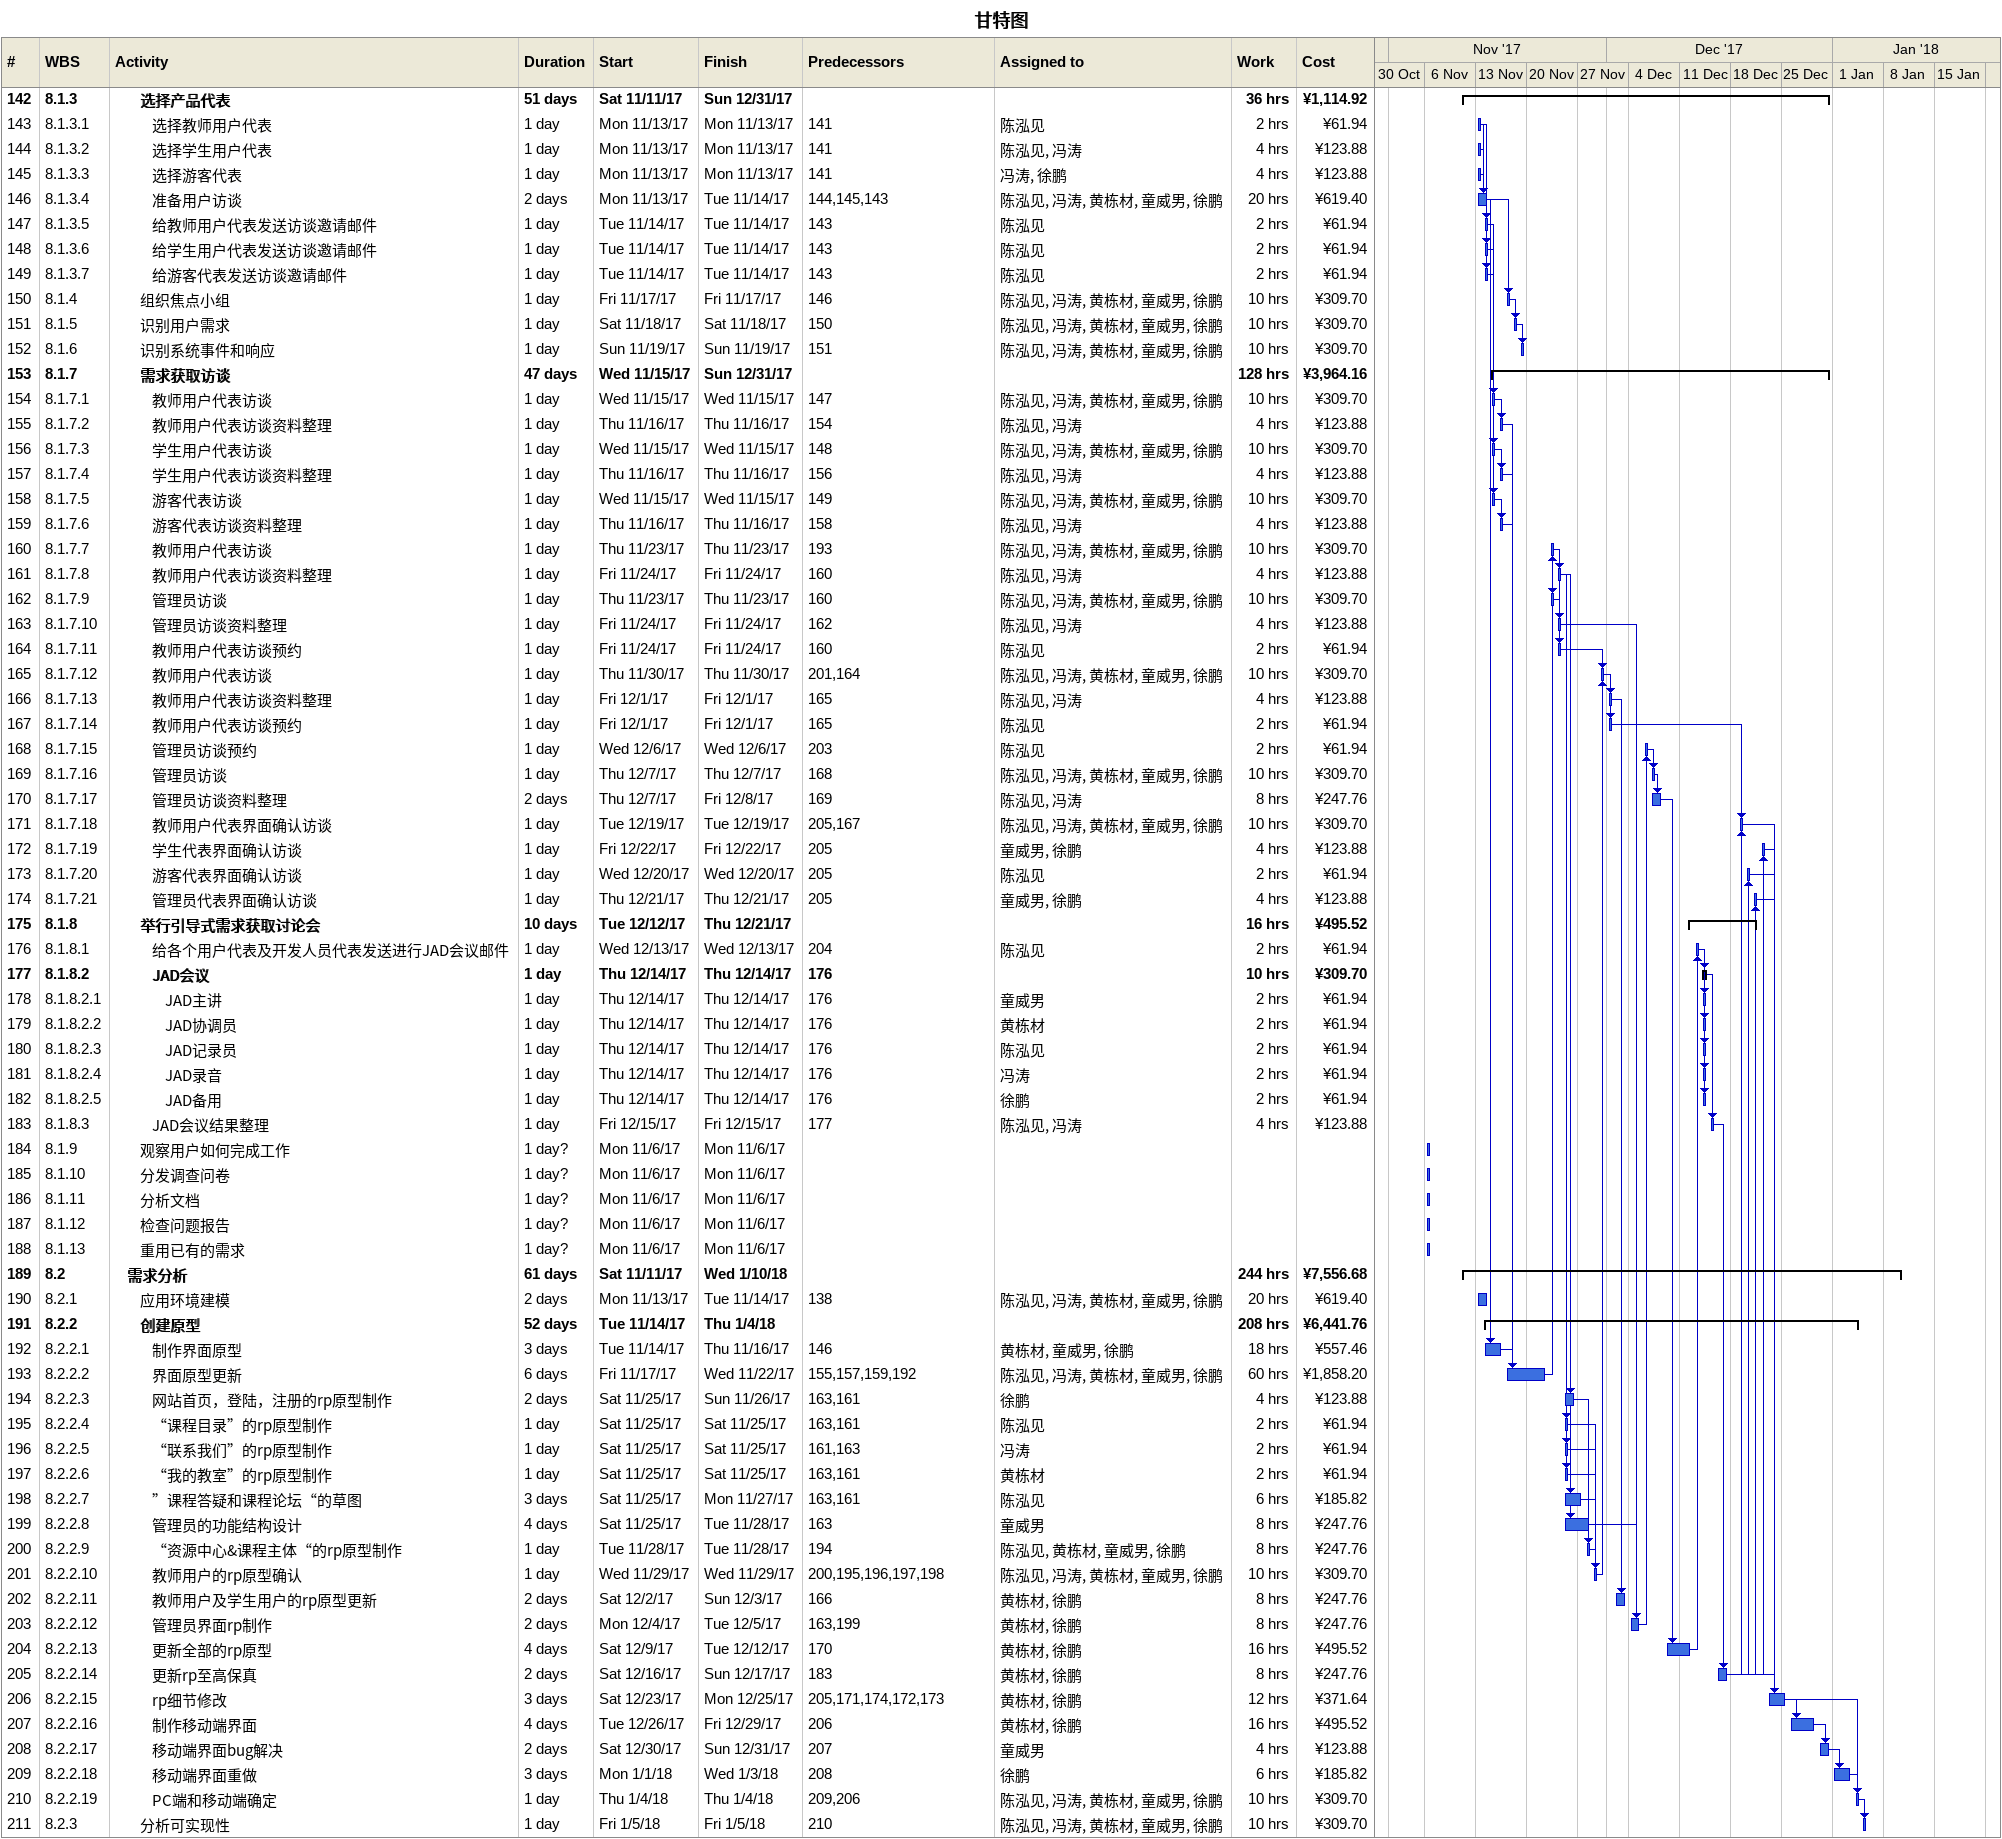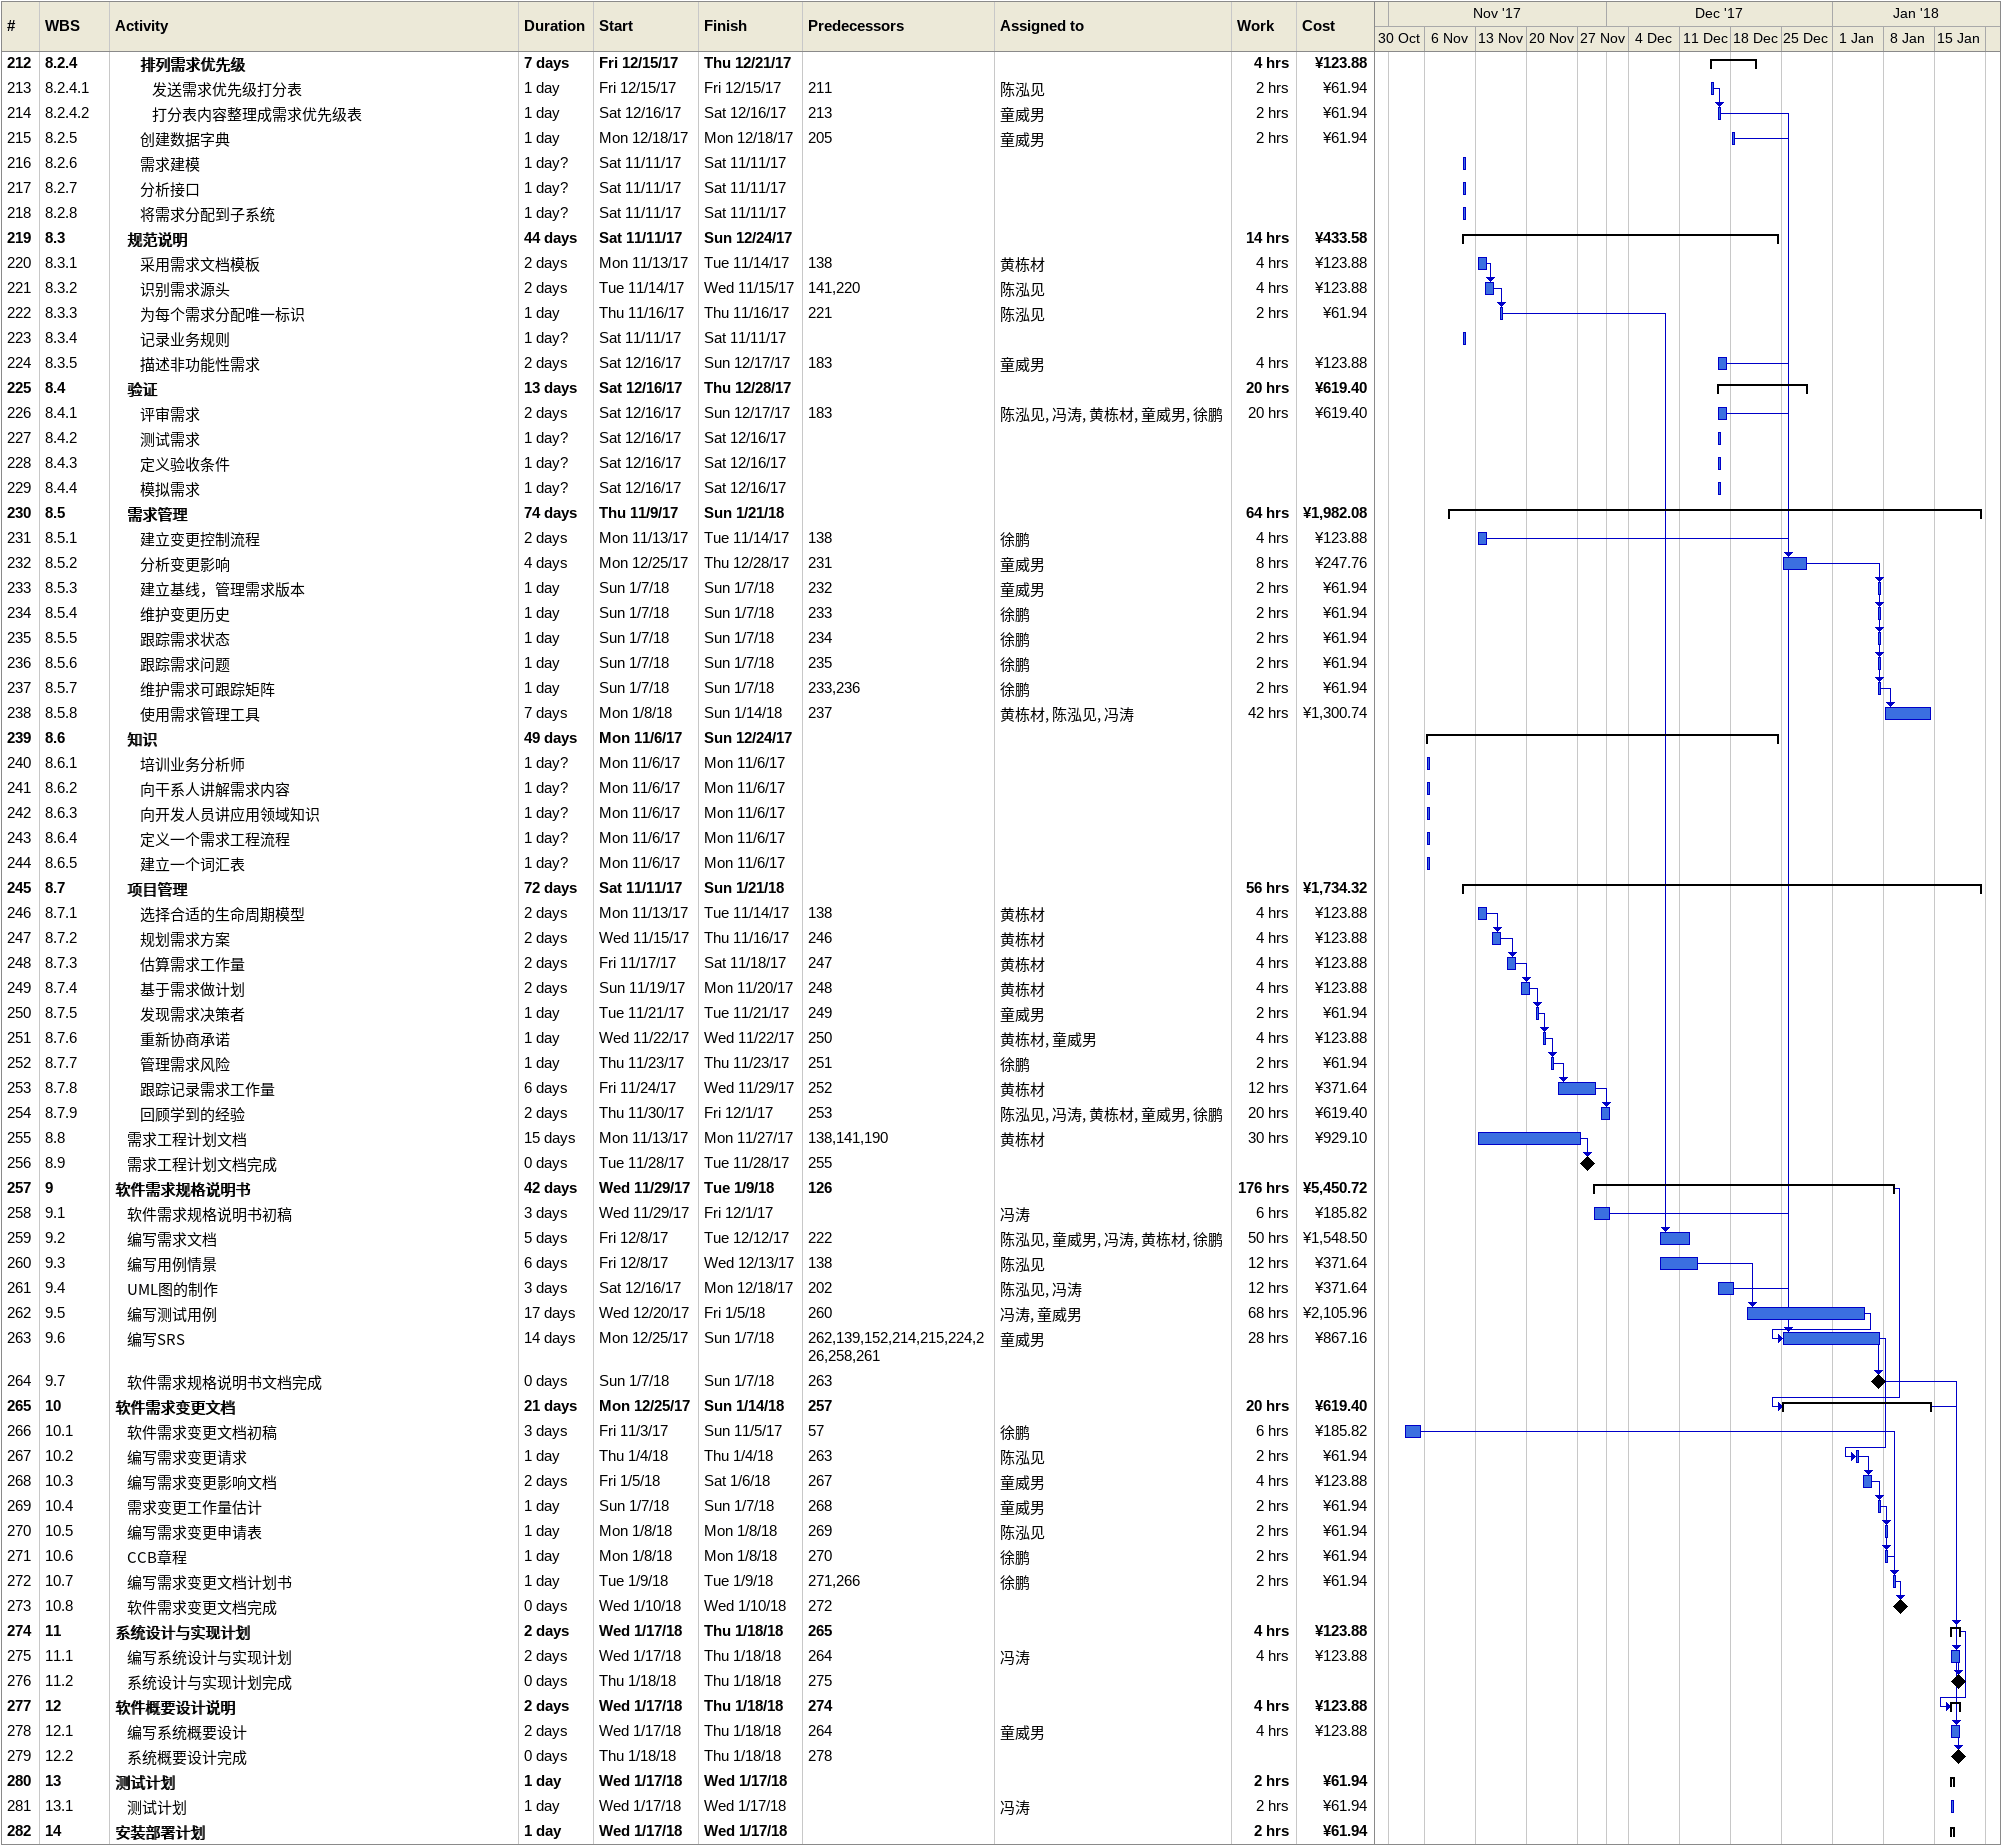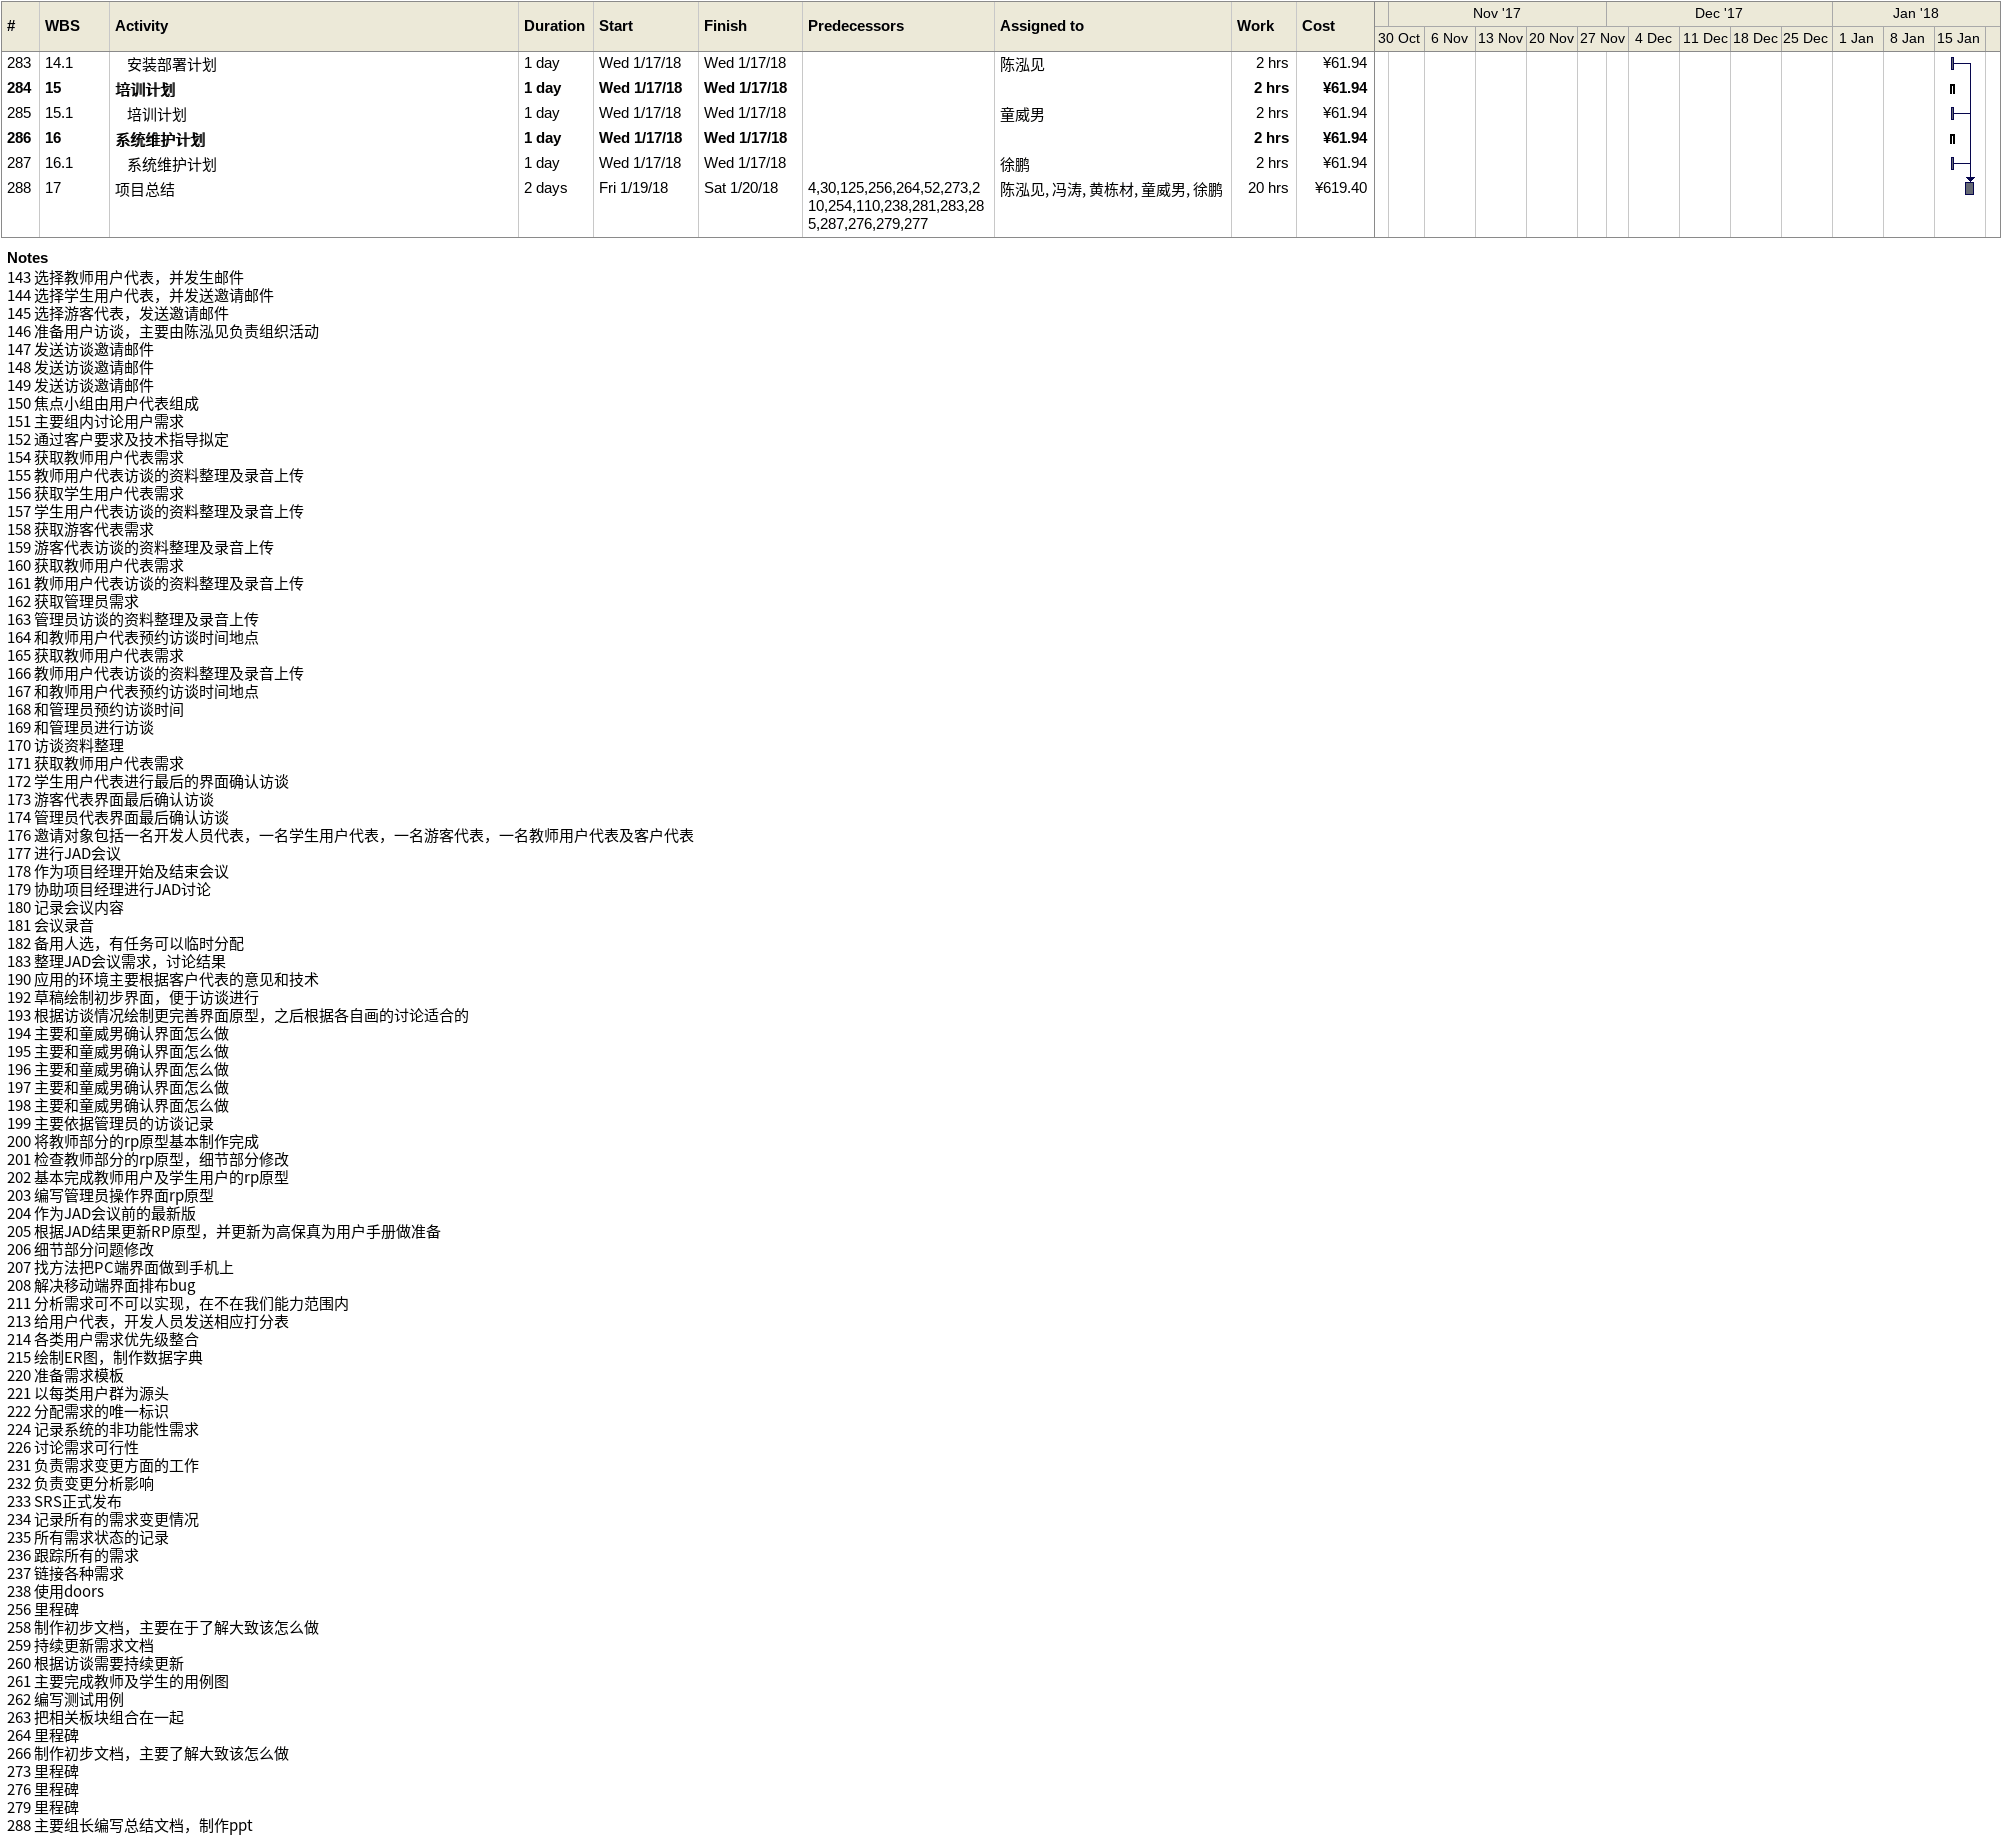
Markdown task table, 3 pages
甘特图

| ID | WBS | Task | Duration | Start | Finish | Predecessors | Resources | Work (h) | Cost (¥) |
|---|---|---|---|---|---|---|---|---|---|
| 142 | 8.1.3 | **选择产品代表** | 51d | 2017-11-11 | 2017-12-31 |  |  | 36 | 1114.92 |
| 143 | 8.1.3.1 | 选择教师用户代表 | 1d | 2017-11-13 | 2017-11-13 | 141 | 陈泓见 | 2 | 61.94 |
| 144 | 8.1.3.2 | 选择学生用户代表 | 1d | 2017-11-13 | 2017-11-13 | 141 | 陈泓见, 冯涛 | 4 | 123.88 |
| 145 | 8.1.3.3 | 选择游客代表 | 1d | 2017-11-13 | 2017-11-13 | 141 | 冯涛, 徐鹏 | 4 | 123.88 |
| 146 | 8.1.3.4 | 准备用户访谈 | 2d | 2017-11-13 | 2017-11-14 | 144, 145, 143 | 陈泓见, 冯涛, 黄栋材, 童威男, 徐鹏 | 20 | 619.40 |
| 147 | 8.1.3.5 | 给教师用户代表发送访谈邀请邮件 | 1d | 2017-11-14 | 2017-11-14 | 143 | 陈泓见 | 2 | 61.94 |
| 148 | 8.1.3.6 | 给学生用户代表发送访谈邀请邮件 | 1d | 2017-11-14 | 2017-11-14 | 143 | 陈泓见 | 2 | 61.94 |
| 149 | 8.1.3.7 | 给游客代表发送访谈邀请邮件 | 1d | 2017-11-14 | 2017-11-14 | 143 | 陈泓见 | 2 | 61.94 |
| 150 | 8.1.4 | 组织焦点小组 | 1d | 2017-11-17 | 2017-11-17 | 146 | 陈泓见, 冯涛, 黄栋材, 童威男, 徐鹏 | 10 | 309.70 |
| 151 | 8.1.5 | 识别用户需求 | 1d | 2017-11-18 | 2017-11-18 | 150 | 陈泓见, 冯涛, 黄栋材, 童威男, 徐鹏 | 10 | 309.70 |
| 152 | 8.1.6 | 识别系统事件和响应 | 1d | 2017-11-19 | 2017-11-19 | 151 | 陈泓见, 冯涛, 黄栋材, 童威男, 徐鹏 | 10 | 309.70 |
| 153 | 8.1.7 | **需求获取访谈** | 47d | 2017-11-15 | 2017-12-31 |  |  | 128 | 3964.16 |
| 154 | 8.1.7.1 | 教师用户代表访谈 | 1d | 2017-11-15 | 2017-11-15 | 147 | 陈泓见, 冯涛, 黄栋材, 童威男, 徐鹏 | 10 | 309.70 |
| 155 | 8.1.7.2 | 教师用户代表访谈资料整理 | 1d | 2017-11-16 | 2017-11-16 | 154 | 陈泓见, 冯涛 | 4 | 123.88 |
| 156 | 8.1.7.3 | 学生用户代表访谈 | 1d | 2017-11-15 | 2017-11-15 | 148 | 陈泓见, 冯涛, 黄栋材, 童威男, 徐鹏 | 10 | 309.70 |
| 157 | 8.1.7.4 | 学生用户代表访谈资料整理 | 1d | 2017-11-16 | 2017-11-16 | 156 | 陈泓见, 冯涛 | 4 | 123.88 |
| 158 | 8.1.7.5 | 游客代表访谈 | 1d | 2017-11-15 | 2017-11-15 | 149 | 陈泓见, 冯涛, 黄栋材, 童威男, 徐鹏 | 10 | 309.70 |
| 159 | 8.1.7.6 | 游客代表访谈资料整理 | 1d | 2017-11-16 | 2017-11-16 | 158 | 陈泓见, 冯涛 | 4 | 123.88 |
| 160 | 8.1.7.7 | 教师用户代表访谈 | 1d | 2017-11-23 | 2017-11-23 | 193 | 陈泓见, 冯涛, 黄栋材, 童威男, 徐鹏 | 10 | 309.70 |
| 161 | 8.1.7.8 | 教师用户代表访谈资料整理 | 1d | 2017-11-24 | 2017-11-24 | 160 | 陈泓见, 冯涛 | 4 | 123.88 |
| 162 | 8.1.7.9 | 管理员访谈 | 1d | 2017-11-23 | 2017-11-23 | 160 | 陈泓见, 冯涛, 黄栋材, 童威男, 徐鹏 | 10 | 309.70 |
| 163 | 8.1.7.10 | 管理员访谈资料整理 | 1d | 2017-11-24 | 2017-11-24 | 162 | 陈泓见, 冯涛 | 4 | 123.88 |
| 164 | 8.1.7.11 | 教师用户代表访谈预约 | 1d | 2017-11-24 | 2017-11-24 | 160 | 陈泓见 | 2 | 61.94 |
| 165 | 8.1.7.12 | 教师用户代表访谈 | 1d | 2017-11-30 | 2017-11-30 | 201, 164 | 陈泓见, 冯涛, 黄栋材, 童威男, 徐鹏 | 10 | 309.70 |
| 166 | 8.1.7.13 | 教师用户代表访谈资料整理 | 1d | 2017-12-01 | 2017-12-01 | 165 | 陈泓见, 冯涛 | 4 | 123.88 |
| 167 | 8.1.7.14 | 教师用户代表访谈预约 | 1d | 2017-12-01 | 2017-12-01 | 165 | 陈泓见 | 2 | 61.94 |
| 168 | 8.1.7.15 | 管理员访谈预约 | 1d | 2017-12-06 | 2017-12-06 | 203 | 陈泓见 | 2 | 61.94 |
| 169 | 8.1.7.16 | 管理员访谈 | 1d | 2017-12-07 | 2017-12-07 | 168 | 陈泓见, 冯涛, 黄栋材, 童威男, 徐鹏 | 10 | 309.70 |
| 170 | 8.1.7.17 | 管理员访谈资料整理 | 2d | 2017-12-07 | 2017-12-08 | 169 | 陈泓见, 冯涛 | 8 | 247.76 |
| 171 | 8.1.7.18 | 教师用户代表界面确认访谈 | 1d | 2017-12-19 | 2017-12-19 | 205, 167 | 陈泓见, 冯涛, 黄栋材, 童威男, 徐鹏 | 10 | 309.70 |
| 172 | 8.1.7.19 | 学生代表界面确认访谈 | 1d | 2017-12-22 | 2017-12-22 | 205 | 童威男, 徐鹏 | 4 | 123.88 |
| 173 | 8.1.7.20 | 游客代表界面确认访谈 | 1d | 2017-12-20 | 2017-12-20 | 205 | 陈泓见 | 2 | 61.94 |
| 174 | 8.1.7.21 | 管理员代表界面确认访谈 | 1d | 2017-12-21 | 2017-12-21 | 205 | 童威男, 徐鹏 | 4 | 123.88 |
| 175 | 8.1.8 | **举行引导式需求获取讨论会** | 10d | 2017-12-12 | 2017-12-21 |  |  | 16 | 495.52 |
| 176 | 8.1.8.1 | 给各个用户代表及开发人员代表发送进行JAD会议邮件 | 1d | 2017-12-13 | 2017-12-13 | 204 | 陈泓见 | 2 | 61.94 |
| 177 | 8.1.8.2 | **JAD会议** | 1d | 2017-12-14 | 2017-12-14 | 176 |  | 10 | 309.70 |
| 178 | 8.1.8.2.1 | JAD主讲 | 1d | 2017-12-14 | 2017-12-14 | 176 | 童威男 | 2 | 61.94 |
| 179 | 8.1.8.2.2 | JAD协调员 | 1d | 2017-12-14 | 2017-12-14 | 176 | 黄栋材 | 2 | 61.94 |
| 180 | 8.1.8.2.3 | JAD记录员 | 1d | 2017-12-14 | 2017-12-14 | 176 | 陈泓见 | 2 | 61.94 |
| 181 | 8.1.8.2.4 | JAD录音 | 1d | 2017-12-14 | 2017-12-14 | 176 | 冯涛 | 2 | 61.94 |
| 182 | 8.1.8.2.5 | JAD备用 | 1d | 2017-12-14 | 2017-12-14 | 176 | 徐鹏 | 2 | 61.94 |
| 183 | 8.1.8.3 | JAD会议结果整理 | 1d | 2017-12-15 | 2017-12-15 | 177 | 陈泓见, 冯涛 | 4 | 123.88 |
| 184 | 8.1.9 | 观察用户如何完成工作 | 1d? | 2017-11-06 | 2017-11-06 |  |  |  |  |
| 185 | 8.1.10 | 分发调查问卷 | 1d? | 2017-11-06 | 2017-11-06 |  |  |  |  |
| 186 | 8.1.11 | 分析文档 | 1d? | 2017-11-06 | 2017-11-06 |  |  |  |  |
| 187 | 8.1.12 | 检查问题报告 | 1d? | 2017-11-06 | 2017-11-06 |  |  |  |  |
| 188 | 8.1.13 | 重用已有的需求 | 1d? | 2017-11-06 | 2017-11-06 |  |  |  |  |
| 189 | 8.2 | **需求分析** | 61d | 2017-11-11 | 2018-01-10 |  |  | 244 | 7556.68 |
| 190 | 8.2.1 | 应用环境建模 | 2d | 2017-11-13 | 2017-11-14 | 138 | 陈泓见, 冯涛, 黄栋材, 童威男, 徐鹏 | 20 | 619.40 |
| 191 | 8.2.2 | **创建原型** | 52d | 2017-11-14 | 2018-01-04 |  |  | 208 | 6441.76 |
| 192 | 8.2.2.1 | 制作界面原型 | 3d | 2017-11-14 | 2017-11-16 | 146 | 黄栋材, 童威男, 徐鹏 | 18 | 557.46 |
| 193 | 8.2.2.2 | 界面原型更新 | 6d | 2017-11-17 | 2017-11-22 | 155, 157, 159, 192 | 陈泓见, 冯涛, 黄栋材, 童威男, 徐鹏 | 60 | 1858.20 |
| 194 | 8.2.2.3 | 网站首页，登陆，注册的rp原型制作 | 2d | 2017-11-25 | 2017-11-26 | 163, 161 | 徐鹏 | 4 | 123.88 |
| 195 | 8.2.2.4 | “课程目录”的rp原型制作 | 1d | 2017-11-25 | 2017-11-25 | 163, 161 | 陈泓见 | 2 | 61.94 |
| 196 | 8.2.2.5 | “联系我们”的rp原型制作 | 1d | 2017-11-25 | 2017-11-25 | 161, 163 | 冯涛 | 2 | 61.94 |
| 197 | 8.2.2.6 | “我的教室”的rp原型制作 | 1d | 2017-11-25 | 2017-11-25 | 163, 161 | 黄栋材 | 2 | 61.94 |
| 198 | 8.2.2.7 | ”课程答疑和课程论坛“的草图 | 3d | 2017-11-25 | 2017-11-27 | 163, 161 | 陈泓见 | 6 | 185.82 |
| 199 | 8.2.2.8 | 管理员的功能结构设计 | 4d | 2017-11-25 | 2017-11-28 | 163 | 童威男 | 8 | 247.76 |
| 200 | 8.2.2.9 | “资源中心&课程主体“的rp原型制作 | 1d | 2017-11-28 | 2017-11-28 | 194 | 陈泓见, 黄栋材, 童威男, 徐鹏 | 8 | 247.76 |
| 201 | 8.2.2.10 | 教师用户的rp原型确认 | 1d | 2017-11-29 | 2017-11-29 | 200, 195, 196, 197, 198 | 陈泓见, 冯涛, 黄栋材, 童威男, 徐鹏 | 10 | 309.70 |
| 202 | 8.2.2.11 | 教师用户及学生用户的rp原型更新 | 2d | 2017-12-02 | 2017-12-03 | 166 | 黄栋材, 徐鹏 | 8 | 247.76 |
| 203 | 8.2.2.12 | 管理员界面rp制作 | 2d | 2017-12-04 | 2017-12-05 | 163, 199 | 黄栋材, 徐鹏 | 8 | 247.76 |
| 204 | 8.2.2.13 | 更新全部的rp原型 | 4d | 2017-12-09 | 2017-12-12 | 170 | 黄栋材, 徐鹏 | 16 | 495.52 |
| 205 | 8.2.2.14 | 更新rp至高保真 | 2d | 2017-12-16 | 2017-12-17 | 183 | 黄栋材, 徐鹏 | 8 | 247.76 |
| 206 | 8.2.2.15 | rp细节修改 | 3d | 2017-12-23 | 2017-12-25 | 205, 171, 174, 172, 173 | 黄栋材, 徐鹏 | 12 | 371.64 |
| 207 | 8.2.2.16 | 制作移动端界面 | 4d | 2017-12-26 | 2017-12-29 | 206 | 黄栋材, 徐鹏 | 16 | 495.52 |
| 208 | 8.2.2.17 | 移动端界面bug解决 | 2d | 2017-12-30 | 2017-12-31 | 207 | 童威男 | 4 | 123.88 |
| 209 | 8.2.2.18 | 移动端界面重做 | 3d | 2018-01-01 | 2018-01-03 | 208 | 徐鹏 | 6 | 185.82 |
| 210 | 8.2.2.19 | PC端和移动端确定 | 1d | 2018-01-04 | 2018-01-04 | 209, 206 | 陈泓见, 冯涛, 黄栋材, 童威男, 徐鹏 | 10 | 309.70 |
| 211 | 8.2.3 | 分析可实现性 | 1d | 2018-01-05 | 2018-01-05 | 210 | 陈泓见, 冯涛, 黄栋材, 童威男, 徐鹏 | 10 | 309.70 |
| 212 | 8.2.4 | **排列需求优先级** | 7d | 2017-12-15 | 2017-12-21 |  |  | 4 | 123.88 |
| 213 | 8.2.4.1 | 发送需求优先级打分表 | 1d | 2017-12-15 | 2017-12-15 | 211 | 陈泓见 | 2 | 61.94 |
| 214 | 8.2.4.2 | 打分表内容整理成需求优先级表 | 1d | 2017-12-16 | 2017-12-16 | 213 | 童威男 | 2 | 61.94 |
| 215 | 8.2.5 | 创建数据字典 | 1d | 2017-12-18 | 2017-12-18 | 205 | 童威男 | 2 | 61.94 |
| 216 | 8.2.6 | 需求建模 | 1d? | 2017-11-11 | 2017-11-11 |  |  |  |  |
| 217 | 8.2.7 | 分析接口 | 1d? | 2017-11-11 | 2017-11-11 |  |  |  |  |
| 218 | 8.2.8 | 将需求分配到子系统 | 1d? | 2017-11-11 | 2017-11-11 |  |  |  |  |
| 219 | 8.3 | **规范说明** | 44d | 2017-11-11 | 2017-12-24 |  |  | 14 | 433.58 |
| 220 | 8.3.1 | 采用需求文档模板 | 2d | 2017-11-13 | 2017-11-14 | 138 | 黄栋材 | 4 | 123.88 |
| 221 | 8.3.2 | 识别需求源头 | 2d | 2017-11-14 | 2017-11-15 | 141, 220 | 陈泓见 | 4 | 123.88 |
| 222 | 8.3.3 | 为每个需求分配唯一标识 | 1d | 2017-11-16 | 2017-11-16 | 221 | 陈泓见 | 2 | 61.94 |
| 223 | 8.3.4 | 记录业务规则 | 1d? | 2017-11-11 | 2017-11-11 |  |  |  |  |
| 224 | 8.3.5 | 描述非功能性需求 | 2d | 2017-12-16 | 2017-12-17 | 183 | 童威男 | 4 | 123.88 |
| 225 | 8.4 | **验证** | 13d | 2017-12-16 | 2017-12-28 |  |  | 20 | 619.40 |
| 226 | 8.4.1 | 评审需求 | 2d | 2017-12-16 | 2017-12-17 | 183 | 陈泓见, 冯涛, 黄栋材, 童威男, 徐鹏 | 20 | 619.40 |
| 227 | 8.4.2 | 测试需求 | 1d? | 2017-12-16 | 2017-12-16 |  |  |  |  |
| 228 | 8.4.3 | 定义验收条件 | 1d? | 2017-12-16 | 2017-12-16 |  |  |  |  |
| 229 | 8.4.4 | 模拟需求 | 1d? | 2017-12-16 | 2017-12-16 |  |  |  |  |
| 230 | 8.5 | **需求管理** | 74d | 2017-11-09 | 2018-01-21 |  |  | 64 | 1982.08 |
| 231 | 8.5.1 | 建立变更控制流程 | 2d | 2017-11-13 | 2017-11-14 | 138 | 徐鹏 | 4 | 123.88 |
| 232 | 8.5.2 | 分析变更影响 | 4d | 2017-12-25 | 2017-12-28 | 231 | 童威男 | 8 | 247.76 |
| 233 | 8.5.3 | 建立基线，管理需求版本 | 1d | 2018-01-07 | 2018-01-07 | 232 | 童威男 | 2 | 61.94 |
| 234 | 8.5.4 | 维护变更历史 | 1d | 2018-01-07 | 2018-01-07 | 233 | 徐鹏 | 2 | 61.94 |
| 235 | 8.5.5 | 跟踪需求状态 | 1d | 2018-01-07 | 2018-01-07 | 234 | 徐鹏 | 2 | 61.94 |
| 236 | 8.5.6 | 跟踪需求问题 | 1d | 2018-01-07 | 2018-01-07 | 235 | 徐鹏 | 2 | 61.94 |
| 237 | 8.5.7 | 维护需求可跟踪矩阵 | 1d | 2018-01-07 | 2018-01-07 | 233, 236 | 徐鹏 | 2 | 61.94 |
| 238 | 8.5.8 | 使用需求管理工具 | 7d | 2018-01-08 | 2018-01-14 | 237 | 黄栋材, 陈泓见, 冯涛 | 42 | 1300.74 |
| 239 | 8.6 | **知识** | 49d | 2017-11-06 | 2017-12-24 |  |  |  |  |
| 240 | 8.6.1 | 培训业务分析师 | 1d? | 2017-11-06 | 2017-11-06 |  |  |  |  |
| 241 | 8.6.2 | 向干系人讲解需求内容 | 1d? | 2017-11-06 | 2017-11-06 |  |  |  |  |
| 242 | 8.6.3 | 向开发人员讲应用领域知识 | 1d? | 2017-11-06 | 2017-11-06 |  |  |  |  |
| 243 | 8.6.4 | 定义一个需求工程流程 | 1d? | 2017-11-06 | 2017-11-06 |  |  |  |  |
| 244 | 8.6.5 | 建立一个词汇表 | 1d? | 2017-11-06 | 2017-11-06 |  |  |  |  |
| 245 | 8.7 | **项目管理** | 72d | 2017-11-11 | 2018-01-21 |  |  | 56 | 1734.32 |
| 246 | 8.7.1 | 选择合适的生命周期模型 | 2d | 2017-11-13 | 2017-11-14 | 138 | 黄栋材 | 4 | 123.88 |
| 247 | 8.7.2 | 规划需求方案 | 2d | 2017-11-15 | 2017-11-16 | 246 | 黄栋材 | 4 | 123.88 |
| 248 | 8.7.3 | 估算需求工作量 | 2d | 2017-11-17 | 2017-11-18 | 247 | 黄栋材 | 4 | 123.88 |
| 249 | 8.7.4 | 基于需求做计划 | 2d | 2017-11-19 | 2017-11-20 | 248 | 黄栋材 | 4 | 123.88 |
| 250 | 8.7.5 | 发现需求决策者 | 1d | 2017-11-21 | 2017-11-21 | 249 | 童威男 | 2 | 61.94 |
| 251 | 8.7.6 | 重新协商承诺 | 1d | 2017-11-22 | 2017-11-22 | 250 | 黄栋材, 童威男 | 4 | 123.88 |
| 252 | 8.7.7 | 管理需求风险 | 1d | 2017-11-23 | 2017-11-23 | 251 | 徐鹏 | 2 | 61.94 |
| 253 | 8.7.8 | 跟踪记录需求工作量 | 6d | 2017-11-24 | 2017-11-29 | 252 | 黄栋材 | 12 | 371.64 |
| 254 | 8.7.9 | 回顾学到的经验 | 2d | 2017-11-30 | 2017-12-01 | 253 | 陈泓见, 冯涛, 黄栋材, 童威男, 徐鹏 | 20 | 619.40 |
| 255 | 8.8 | 需求工程计划文档 | 15d | 2017-11-13 | 2017-11-27 | 138, 141, 190 | 黄栋材 | 30 | 929.10 |
| 256 | 8.9 | 需求工程计划文档完成 | 0d | 2017-11-28 | 2017-11-28 | 255 |  |  |  |
| 257 | 9 | **软件需求规格说明书** | 42d | 2017-11-29 | 2018-01-09 | 126 |  | 176 | 5450.72 |
| 258 | 9.1 | 软件需求规格说明书初稿 | 3d | 2017-11-29 | 2017-12-01 |  | 冯涛 | 6 | 185.82 |
| 259 | 9.2 | 编写需求文档 | 5d | 2017-12-08 | 2017-12-12 | 222 | 陈泓见, 童威男, 冯涛, 黄栋材, 徐鹏 | 50 | 1548.50 |
| 260 | 9.3 | 编写用例情景 | 6d | 2017-12-08 | 2017-12-13 | 138 | 陈泓见 | 12 | 371.64 |
| 261 | 9.4 | UML图的制作 | 3d | 2017-12-16 | 2017-12-18 | 202 | 陈泓见, 冯涛 | 12 | 371.64 |
| 262 | 9.5 | 编写测试用例 | 17d | 2017-12-20 | 2018-01-05 | 260 | 冯涛, 童威男 | 68 | 2105.96 |
| 263 | 9.6 | 编写SRS | 14d | 2017-12-25 | 2018-01-07 | 262, 139, 152, 214, 215, 224, 226, 258, 261 | 童威男 | 28 | 867.16 |
| 264 | 9.7 | 软件需求规格说明书文档完成 | 0d | 2018-01-07 | 2018-01-07 | 263 |  |  |  |
| 265 | 10 | **软件需求变更文档** | 21d | 2017-12-25 | 2018-01-14 | 257 |  | 20 | 619.40 |
| 266 | 10.1 | 软件需求变更文档初稿 | 3d | 2017-11-03 | 2017-11-05 | 57 | 徐鹏 | 6 | 185.82 |
| 267 | 10.2 | 编写需求变更请求 | 1d | 2018-01-04 | 2018-01-04 | 263 | 陈泓见 | 2 | 61.94 |
| 268 | 10.3 | 编写需求变更影响文档 | 2d | 2018-01-05 | 2018-01-06 | 267 | 童威男 | 4 | 123.88 |
| 269 | 10.4 | 需求变更工作量估计 | 1d | 2018-01-07 | 2018-01-07 | 268 | 童威男 | 2 | 61.94 |
| 270 | 10.5 | 编写需求变更申请表 | 1d | 2018-01-08 | 2018-01-08 | 269 | 陈泓见 | 2 | 61.94 |
| 271 | 10.6 | CCB章程 | 1d | 2018-01-08 | 2018-01-08 | 270 | 徐鹏 | 2 | 61.94 |
| 272 | 10.7 | 编写需求变更文档计划书 | 1d | 2018-01-09 | 2018-01-09 | 271, 266 | 徐鹏 | 2 | 61.94 |
| 273 | 10.8 | 软件需求变更文档完成 | 0d | 2018-01-10 | 2018-01-10 | 272 |  |  |  |
| 274 | 11 | **系统设计与实现计划** | 2d | 2018-01-17 | 2018-01-18 | 265 |  | 4 | 123.88 |
| 275 | 11.1 | 编写系统设计与实现计划 | 2d | 2018-01-17 | 2018-01-18 | 264 | 冯涛 | 4 | 123.88 |
| 276 | 11.2 | 系统设计与实现计划完成 | 0d | 2018-01-18 | 2018-01-18 | 275 |  |  |  |
| 277 | 12 | **软件概要设计说明** | 2d | 2018-01-17 | 2018-01-18 | 274 |  | 4 | 123.88 |
| 278 | 12.1 | 编写系统概要设计 | 2d | 2018-01-17 | 2018-01-18 | 264 | 童威男 | 4 | 123.88 |
| 279 | 12.2 | 系统概要设计完成 | 0d | 2018-01-18 | 2018-01-18 | 278 |  |  |  |
| 280 | 13 | **测试计划** | 1d | 2018-01-17 | 2018-01-17 |  |  | 2 | 61.94 |
| 281 | 13.1 | 测试计划 | 1d | 2018-01-17 | 2018-01-17 |  | 冯涛 | 2 | 61.94 |
| 282 | 14 | **安装部署计划** | 1d | 2018-01-17 | 2018-01-17 |  |  | 2 | 61.94 |
| 283 | 14.1 | 安装部署计划 | 1d | 2018-01-17 | 2018-01-17 |  | 陈泓见 | 2 | 61.94 |
| 284 | 15 | **培训计划** | 1d | 2018-01-17 | 2018-01-17 |  |  | 2 | 61.94 |
| 285 | 15.1 | 培训计划 | 1d | 2018-01-17 | 2018-01-17 |  | 童威男 | 2 | 61.94 |
| 286 | 16 | **系统维护计划** | 1d | 2018-01-17 | 2018-01-17 |  |  | 2 | 61.94 |
| 287 | 16.1 | 系统维护计划 | 1d | 2018-01-17 | 2018-01-17 |  | 徐鹏 | 2 | 61.94 |
| 288 | 17 | 项目总结 | 2d | 2018-01-19 | 2018-01-20 | 4, 30, 125, 256, 264, 52, 273, 210, 254, 110, 238, 281, 283, 285, 287, 276, 279, 277 | 陈泓见, 冯涛, 黄栋材, 童威男, 徐鹏 | 20 | 619.40 |

Notes
- 143: 选择教师用户代表，并发生邮件
- 144: 选择学生用户代表，并发送邀请邮件
- 145: 选择游客代表，发送邀请邮件
- 146: 准备用户访谈，主要由陈泓见负责组织活动
- 147: 发送访谈邀请邮件
- 148: 发送访谈邀请邮件
- 149: 发送访谈邀请邮件
- 150: 焦点小组由用户代表组成
- 151: 主要组内讨论用户需求
- 152: 通过客户要求及技术指导拟定
- 154: 获取教师用户代表需求
- 155: 教师用户代表访谈的资料整理及录音上传
- 156: 获取学生用户代表需求
- 157: 学生用户代表访谈的资料整理及录音上传
- 158: 获取游客代表需求
- 159: 游客代表访谈的资料整理及录音上传
- 160: 获取教师用户代表需求
- 161: 教师用户代表访谈的资料整理及录音上传
- 162: 获取管理员需求
- 163: 管理员访谈的资料整理及录音上传
- 164: 和教师用户代表预约访谈时间地点
- 165: 获取教师用户代表需求
- 166: 教师用户代表访谈的资料整理及录音上传
- 167: 和教师用户代表预约访谈时间地点
- 168: 和管理员预约访谈时间
- 169: 和管理员进行访谈
- 170: 访谈资料整理
- 171: 获取教师用户代表需求
- 172: 学生用户代表进行最后的界面确认访谈
- 173: 游客代表界面最后确认访谈
- 174: 管理员代表界面最后确认访谈
- 176: 邀请对象包括一名开发人员代表，一名学生用户代表，一名游客代表，一名教师用户代表及客户代表
- 177: 进行JAD会议
- 178: 作为项目经理开始及结束会议
- 179: 协助项目经理进行JAD讨论
- 180: 记录会议内容
- 181: 会议录音
- 182: 备用人选，有任务可以临时分配
- 183: 整理JAD会议需求，讨论结果
- 190: 应用的环境主要根据客户代表的意见和技术
- 192: 草稿绘制初步界面，便于访谈进行
- 193: 根据访谈情况绘制更完善界面原型，之后根据各自画的讨论适合的
- 194: 主要和童威男确认界面怎么做
- 195: 主要和童威男确认界面怎么做
- 196: 主要和童威男确认界面怎么做
- 197: 主要和童威男确认界面怎么做
- 198: 主要和童威男确认界面怎么做
- 199: 主要依据管理员的访谈记录
- 200: 将教师部分的rp原型基本制作完成
- 201: 检查教师部分的rp原型，细节部分修改
- 202: 基本完成教师用户及学生用户的rp原型
- 203: 编写管理员操作界面rp原型
- 204: 作为JAD会议前的最新版
- 205: 根据JAD结果更新RP原型，并更新为高保真为用户手册做准备
- 206: 细节部分问题修改
- 207: 找方法把PC端界面做到手机上
- 208: 解决移动端界面排布bug
- 211: 分析需求可不可以实现，在不在我们能力范围内
- 213: 给用户代表，开发人员发送相应打分表
- 214: 各类用户需求优先级整合
- 215: 绘制ER图，制作数据字典
- 220: 准备需求模板
- 221: 以每类用户群为源头
- 222: 分配需求的唯一标识
- 224: 记录系统的非功能性需求
- 226: 讨论需求可行性
- 231: 负责需求变更方面的工作
- 232: 负责变更分析影响
- 233: SRS正式发布
- 234: 记录所有的需求变更情况
- 235: 所有需求状态的记录
- 236: 跟踪所有的需求
- 237: 链接各种需求
- 238: 使用doors
- 256: 里程碑
- 258: 制作初步文档，主要在于了解大致该怎么做
- 259: 持续更新需求文档
- 260: 根据访谈需要持续更新
- 261: 主要完成教师及学生的用例图
- 262: 编写测试用例
- 263: 把相关板块组合在一起
- 264: 里程碑
- 266: 制作初步文档，主要了解大致该怎么做
- 273: 里程碑
- 276: 里程碑
- 279: 里程碑
- 288: 主要组长编写总结文档，制作ppt
